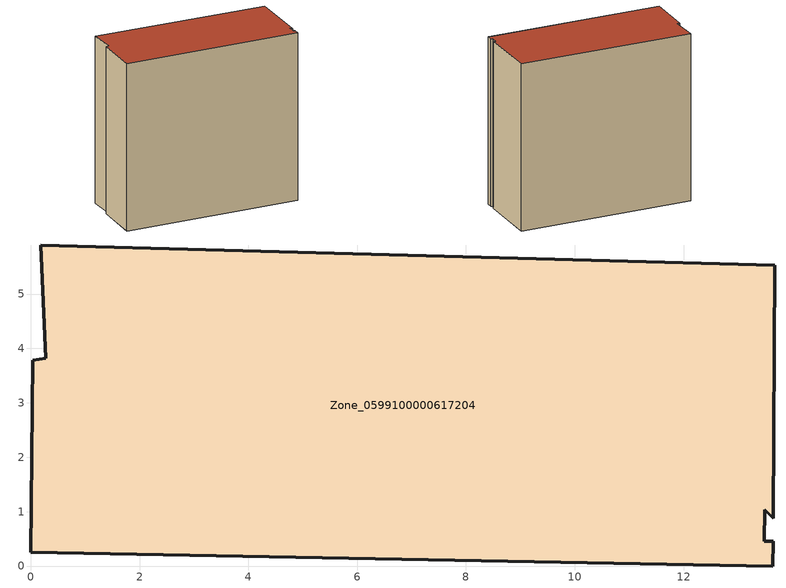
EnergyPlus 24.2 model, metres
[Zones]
Zone_0599100000617204
 floor ground (C_G): 0.27,3.82 0.18,5.9 13.68,5.53 13.65,0.88 13.49,1.04 13.49,0.45 13.64,0.45 13.64,0 0,0.25 0.04,3.79 z0
 wall outside (C_F): 13.65,0.88 13.68,5.53 0.18,5.9 0.27,3.82 0.04,3.79 0,0.25 13.64,0 13.64,0.45 13.49,0.45 13.49,1.04 13.65,0.88 z0:13.14
 roof outside (C_R): 0.18,5.9 0.27,3.82 0.04,3.79 0,0.25 13.64,0 13.64,0.45 13.49,0.45 13.49,1.04 13.65,0.88 13.68,5.53 z13.14
[BUILDING]
Pand.0599100000617204: North Axis=0; Terrain=City; Loads Convergence Tolerance Value=0.04; Temperature Convergence Tolerance Value=0.4; Solar Distribution=FullExterior; Maximum Number of Warmup Days=25; Minimum Number of Warmup Days=1
[Site:Location]
Rotterdam.The.Hague.AP_ZH_NLD Design_Conditions: Latitude=51.96; Longitude=4.45; Time Zone=1; Elevation=-4.5
[SITE:GROUNDTEMPERATURE:BUILDINGSURFACE]
18, 18, 18, 18, 18, 18, 18, 18, 18, 18, 18, 18
[MATERIAL] Thermal Absorptance=0.9; Solar Absorptance=0.7; Visible Absorptance=0.7
Name | Roughness | Thickness | Conductivity | Density | Specific Heat
G.TI.1946 | MediumSmooth | 0.15 | 1 | 540 | 1210
F.TI.1946 | Rough | 0.3 | 0.857143 | 1920 | 840
R.TI.1946 | MediumRough | 0.2 | 0.1 | 1500 | 1000
[CONSTRUCTION]
C_G: G.TI.1946
C_F: F.TI.1946
C_R: R.TI.1946
[ZONE]
Zone_0599100000617204: Type=1; Multiplier=1; Ceiling Height=Autocalculate; Volume=Autocalculate; Floor Area=autocalculate; Part of Total Floor Area=Yes
[ZONEINFILTRATION:DESIGNFLOWRATE]
Infil_Zone_0599100000617204: Zone or ZoneList or Space or SpaceList=Zone_0599100000617204; Schedule=AlwaysOn; Design Flow Rate Calculation Method=Flow/Area; Flow Rate per Floor Area=0.003; Constant Term Coefficient=1; Temperature Term Coefficient=0; Velocity Term Coefficient=0; Velocity Squared Term Coefficient=0
[HVACTEMPLATE:ZONE:IDEALLOADSAIRSYSTEM]
Zone_0599100000617204: Maximum Heating Supply Air Temperature=50; Minimum Cooling Supply Air Temperature=13; Maximum Heating Supply Air Humidity Ratio=0.0156; Minimum Cooling Supply Air Humidity Ratio=0.0077; Heating Limit=NoLimit; Cooling Limit=NoLimit; Dehumidification Control Type=ConstantSensibleHeatRatio; Cooling Sensible Heat Ratio=0.7; Dehumidification Setpoint=60; Humidification Control Type=None; Humidification Setpoint=30; Outdoor Air Method=None; Outdoor Air Flow Rate per Person=0.00944; Outdoor Air Flow Rate per Zone Floor Area=0; Outdoor Air Flow Rate per Zone=0; Demand Controlled Ventilation Type=None; Outdoor Air Economizer Type=NoEconomizer; Heat Recovery Type=None; Sensible Heat Recovery Effectiveness=0.7; Latent Heat Recovery Effectiveness=0.65
[ZONECONTROL:THERMOSTAT]
ThermostatControl_Zone_0599100000617204: Zone or ZoneList=Zone_0599100000617204; Control Type Schedule=DualSetpointControlType; Control 1=Thermostat_Zone_0599100000617204; Temperature Difference Between Cutout And Setpoint=0
[THERMOSTATSETPOINT:DUALSETPOINT]
Thermostat_Zone_0599100000617204: Heating Setpoint Temperature Schedule=HeatingSetpoint_Zone_0599100000617204; Cooling Setpoint Temperature Schedule=CoolingSetpoint_Zone_0599100000617204
[SCHEDULE:COMPACT]
HeatingSetpoint_Zone_0599100000617204: Through: 12/31, For: AllDays, Until: 24:00, 21
CoolingSetpoint_Zone_0599100000617204: Through: 12/31, For: AllDays, Until: 24:00, 24
DualSetpointControlType: Through: 12/31, For: AllDays, Until: 24:00, 4
AlwaysOn: Through: 12/31, For: AllDays, Until: 24:00, 1
